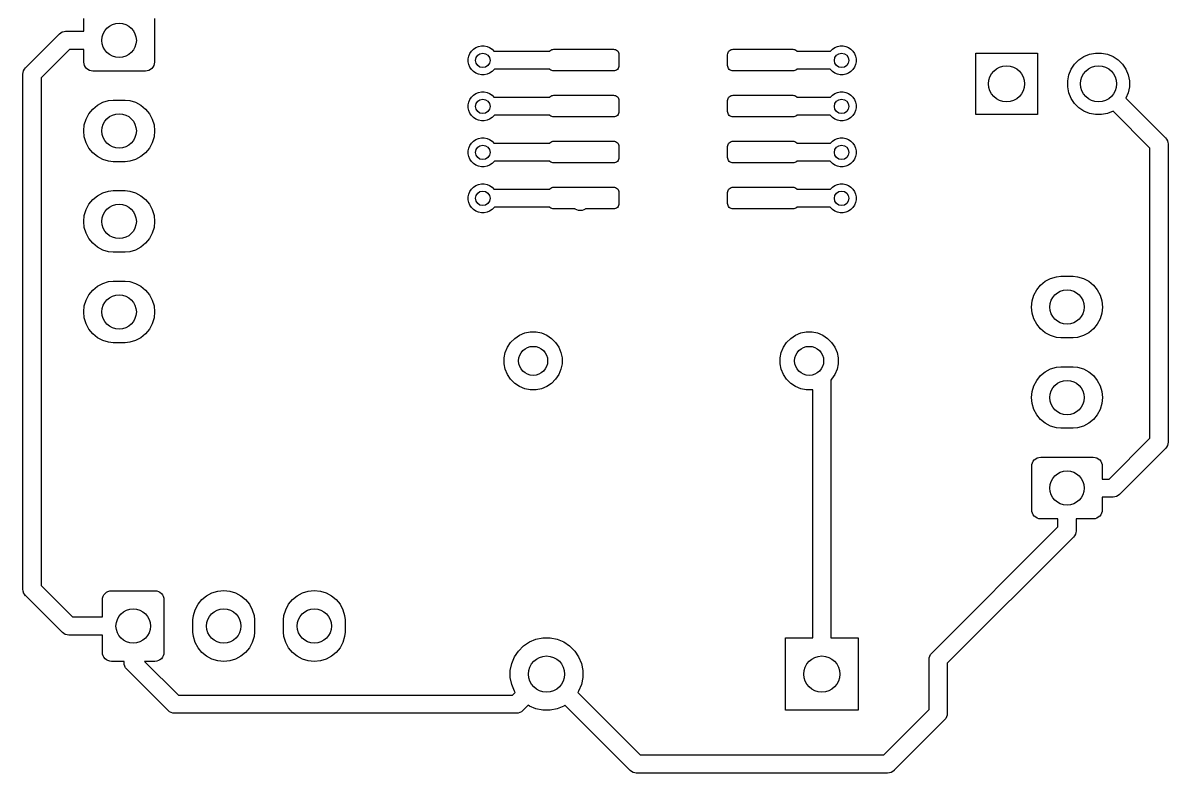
# Model space of a CAD drawing. Extents: x 142.2 to 173.9, y -99.2 to -63.4.
# Drawn here: x 142.24 to 173.86, y -99.18 to -78.47 of the extents above; entities that cross this region are included whole.
import ezdxf

# ---------------------------------------------------------------- set-up
doc = ezdxf.new("R2010")
doc.units = 0
doc.layers.add('BLACK', color=7, linetype='CONTINUOUS')

msp = doc.modelspace()

# ---------------------------------------------------------------- linework, layer by layer
at = {"layer": 'BLACK', "linetype": 'CONTINUOUS'}
for p, q in [((143.925, -78.7), (143.925, -78.35)), ((145.875, -78.35), (145.875, -79.55)), ((143.287, -78.7411), (143.331, -78.7179)), ((143.331, -78.7179), (143.378, -78.7036)), ((143.378, -78.7036), (143.415, -78.7)), ((143.415, -78.7), (143.427, -78.6988)), ((143.415, -78.7), (143.415, -78.7)), ((143.427, -78.6988), (143.439, -78.7)), ((143.439, -78.7), (143.925, -78.7)), ((142.326, -79.6975), (143.242, -78.7819)), ((143.242, -78.7819), (143.249, -78.7724)), ((143.249, -78.7724), (143.287, -78.7411)), ((143.531, -79.2), (142.744, -79.9866)), ((143.925, -79.2), (143.531, -79.2)), ((143.925, -79.55), (143.925, -79.2)), ((154.555, -79.3853), (154.586, -79.3125)), ((154.586, -79.3125), (154.629, -79.247)), ((154.629, -79.247), (154.685, -79.1913)), ((154.685, -79.1913), (154.751, -79.1475)), ((154.751, -79.1475), (154.823, -79.1174)), ((154.823, -79.1174), (154.901, -79.102)), ((154.901, -79.102), (154.979, -79.102)), ((154.979, -79.102), (155.057, -79.1174)), ((155.057, -79.1174), (155.129, -79.1475)), ((155.129, -79.1475), (155.195, -79.1913)), ((155.195, -79.1913), (155.249, -79.245)), ((155.249, -79.245), (156.789, -79.245)), ((156.789, -79.245), (156.794, -79.2389)), ((156.794, -79.2389), (156.817, -79.2203)), ((156.817, -79.2203), (156.843, -79.2064)), ((156.843, -79.2064), (156.871, -79.1979)), ((156.871, -79.1979), (156.9, -79.195)), ((156.9, -79.195), (158.55, -79.195)), ((158.55, -79.195), (158.579, -79.1979)), ((158.579, -79.1979), (158.607, -79.2064)), ((158.607, -79.2064), (158.633, -79.2203)), ((158.633, -79.2203), (158.656, -79.2389)), ((158.656, -79.2389), (158.675, -79.2617)), ((158.675, -79.2617), (158.689, -79.2876)), ((158.689, -79.2876), (158.697, -79.3157)), ((158.697, -79.3157), (158.7, -79.345)), ((158.7, -79.345), (158.7, -79.645)), ((161.7, -79.345), (161.703, -79.3157)), ((161.7, -79.645), (161.7, -79.345)), ((161.703, -79.3157), (161.711, -79.2876)), ((161.711, -79.2876), (161.725, -79.2617)), ((161.725, -79.2617), (161.744, -79.2389)), ((161.744, -79.2389), (161.767, -79.2203)), ((161.767, -79.2203), (161.793, -79.2064)), ((161.793, -79.2064), (161.821, -79.1979)), ((161.821, -79.1979), (161.85, -79.195)), ((161.85, -79.195), (163.5, -79.195)), ((163.5, -79.195), (163.529, -79.1979)), ((163.529, -79.1979), (163.557, -79.2064)), ((163.557, -79.2064), (163.583, -79.2203)), ((163.583, -79.2203), (163.606, -79.2389)), ((163.606, -79.2389), (163.611, -79.245)), ((163.611, -79.245), (164.537, -79.245)), ((164.537, -79.245), (164.591, -79.1913)), ((164.591, -79.1913), (164.657, -79.1475)), ((164.657, -79.1475), (164.729, -79.1174)), ((164.729, -79.1174), (164.807, -79.102)), ((164.807, -79.102), (164.885, -79.102)), ((164.885, -79.102), (164.963, -79.1174)), ((164.963, -79.1174), (165.035, -79.1475)), ((165.035, -79.1475), (165.101, -79.1913)), ((165.101, -79.1913), (165.157, -79.247)), ((165.157, -79.247), (165.2, -79.3125)), ((165.2, -79.3125), (165.231, -79.3853)), ((168.55, -81), (168.55, -79.3)), ((168.55, -79.3), (170.25, -79.3)), ((170.25, -79.3), (170.25, -81)), ((171.537, -79.3967), (171.692, -79.3327)), ((171.692, -79.3327), (171.856, -79.3)), ((171.856, -79.3), (172.024, -79.3)), ((172.024, -79.3), (172.188, -79.3327)), ((172.188, -79.3327), (172.343, -79.3967)), ((143.93, -79.5988), (143.925, -79.55)), ((143.944, -79.6457), (143.93, -79.5988)), ((143.967, -79.6889), (143.944, -79.6457)), ((145.856, -79.6457), (145.833, -79.6889)), ((145.87, -79.5988), (145.856, -79.6457)), ((145.875, -79.55), (145.87, -79.5988)), ((154.54, -79.4626), (154.555, -79.3853)), ((154.54, -79.5414), (154.54, -79.4626)), ((154.555, -79.6187), (154.54, -79.5414)), ((154.586, -79.6915), (154.555, -79.6187)), ((158.697, -79.6743), (158.689, -79.7024)), ((158.7, -79.645), (158.697, -79.6743)), ((161.703, -79.6743), (161.7, -79.645)), ((161.711, -79.7024), (161.703, -79.6743)), ((165.231, -79.6187), (165.2, -79.6915)), ((165.231, -79.3853), (165.246, -79.4626)), ((165.246, -79.5414), (165.231, -79.6187)), ((165.246, -79.4626), (165.246, -79.5414)), ((171.187, -79.7474), (171.28, -79.6082)), ((171.28, -79.6082), (171.398, -79.4898)), ((171.398, -79.4898), (171.537, -79.3967)), ((172.343, -79.3967), (172.482, -79.4898)), ((172.482, -79.4898), (172.6, -79.6082)), ((172.6, -79.6082), (172.693, -79.7474)), ((142.243, -79.883), (142.248, -79.834)), ((142.244, -79.8953), (142.243, -79.883)), ((142.244, -94.0947), (142.244, -79.8953)), ((142.248, -79.834), (142.262, -79.7869)), ((142.262, -79.7869), (142.285, -79.7434)), ((142.285, -79.7434), (142.287, -79.7414)), ((142.287, -79.7414), (142.316, -79.7054)), ((142.316, -79.7054), (142.326, -79.6975)), ((142.744, -79.9866), (142.744, -94.0034)), ((143.998, -79.7268), (143.967, -79.6889)), ((144.036, -79.7579), (143.998, -79.7268)), ((144.079, -79.781), (144.036, -79.7579)), ((144.126, -79.7952), (144.079, -79.781)), ((144.175, -79.8), (144.126, -79.7952)), ((145.625, -79.8), (144.175, -79.8)), ((145.674, -79.7952), (145.625, -79.8)), ((145.721, -79.781), (145.674, -79.7952)), ((145.764, -79.7579), (145.721, -79.781)), ((145.802, -79.7268), (145.764, -79.7579)), ((145.833, -79.6889), (145.802, -79.7268)), ((154.629, -79.757), (154.586, -79.6915)), ((154.685, -79.8127), (154.629, -79.757)), ((154.751, -79.8565), (154.685, -79.8127)), ((154.823, -79.8866), (154.751, -79.8565)), ((154.901, -79.902), (154.823, -79.8866)), ((154.979, -79.902), (154.901, -79.902)), ((155.057, -79.8866), (154.979, -79.902)), ((155.129, -79.8565), (155.057, -79.8866)), ((155.195, -79.8127), (155.129, -79.8565)), ((155.251, -79.757), (155.195, -79.8127)), ((155.259, -79.745), (155.251, -79.757)), ((156.789, -79.745), (155.259, -79.745)), ((156.794, -79.7511), (156.789, -79.745)), ((156.817, -79.7697), (156.794, -79.7511)), ((156.843, -79.7836), (156.817, -79.7697)), ((156.871, -79.7921), (156.843, -79.7836)), ((156.9, -79.795), (156.871, -79.7921)), ((158.55, -79.795), (156.9, -79.795)), ((158.579, -79.7921), (158.55, -79.795)), ((158.607, -79.7836), (158.579, -79.7921)), ((158.633, -79.7697), (158.607, -79.7836)), ((158.656, -79.7511), (158.633, -79.7697)), ((158.675, -79.7283), (158.656, -79.7511)), ((158.689, -79.7024), (158.675, -79.7283)), ((161.725, -79.7283), (161.711, -79.7024)), ((161.744, -79.7511), (161.725, -79.7283)), ((161.767, -79.7697), (161.744, -79.7511)), ((161.793, -79.7836), (161.767, -79.7697)), ((161.821, -79.7921), (161.793, -79.7836)), ((161.85, -79.795), (161.821, -79.7921)), ((163.5, -79.795), (161.85, -79.795)), ((163.529, -79.7921), (163.5, -79.795)), ((163.557, -79.7836), (163.529, -79.7921)), ((163.583, -79.7697), (163.557, -79.7836)), ((163.606, -79.7511), (163.583, -79.7697)), ((163.611, -79.745), (163.606, -79.7511)), ((164.527, -79.745), (163.611, -79.745)), ((164.535, -79.757), (164.527, -79.745)), ((164.591, -79.8127), (164.535, -79.757)), ((164.657, -79.8565), (164.591, -79.8127)), ((164.729, -79.8866), (164.657, -79.8565)), ((164.807, -79.902), (164.729, -79.8866)), ((164.885, -79.902), (164.807, -79.902)), ((164.963, -79.8866), (164.885, -79.902)), ((165.035, -79.8565), (164.963, -79.8866)), ((165.101, -79.8127), (165.035, -79.8565)), ((165.157, -79.757), (165.101, -79.8127)), ((165.2, -79.6915), (165.157, -79.757)), ((171.09, -80.0663), (171.123, -79.9021)), ((171.123, -79.9021), (171.187, -79.7474)), ((172.693, -79.7474), (172.757, -79.9021)), ((172.757, -79.9021), (172.79, -80.0663)), ((171.09, -80.2337), (171.09, -80.0663)), ((171.123, -80.3979), (171.09, -80.2337)), ((172.79, -80.2337), (172.757, -80.3979)), ((172.79, -80.0663), (172.79, -80.2337)), ((144.448, -80.6609), (144.608, -80.6123)), ((144.608, -80.6123), (144.733, -80.6)), ((144.733, -80.6), (145.067, -80.6)), ((145.067, -80.6), (145.192, -80.6123)), ((145.192, -80.6123), (145.352, -80.6609)), ((154.555, -80.6553), (154.586, -80.5825)), ((154.586, -80.5825), (154.629, -80.517)), ((154.629, -80.517), (154.685, -80.4613)), ((154.685, -80.4613), (154.751, -80.4175)), ((154.751, -80.4175), (154.823, -80.3874)), ((154.823, -80.3874), (154.901, -80.372)), ((154.901, -80.372), (154.979, -80.372)), ((154.979, -80.372), (155.057, -80.3874)), ((155.057, -80.3874), (155.129, -80.4175)), ((155.129, -80.4175), (155.195, -80.4613)), ((155.195, -80.4613), (155.249, -80.515)), ((155.249, -80.515), (156.789, -80.515)), ((156.789, -80.515), (156.794, -80.5089)), ((156.794, -80.5089), (156.817, -80.4903)), ((156.817, -80.4903), (156.843, -80.4764)), ((156.843, -80.4764), (156.871, -80.4679)), ((156.871, -80.4679), (156.9, -80.465)), ((156.9, -80.465), (158.55, -80.465)), ((158.55, -80.465), (158.579, -80.4679)), ((158.579, -80.4679), (158.607, -80.4764)), ((158.607, -80.4764), (158.633, -80.4903)), ((158.633, -80.4903), (158.656, -80.5089)), ((158.656, -80.5089), (158.675, -80.5317)), ((158.675, -80.5317), (158.689, -80.5576)), ((158.689, -80.5576), (158.697, -80.5857)), ((158.697, -80.5857), (158.7, -80.615)), ((158.7, -80.615), (158.7, -80.915)), ((161.7, -80.615), (161.703, -80.5857)), ((161.7, -80.915), (161.7, -80.615)), ((161.703, -80.5857), (161.711, -80.5576)), ((161.711, -80.5576), (161.725, -80.5317)), ((161.725, -80.5317), (161.744, -80.5089)), ((161.744, -80.5089), (161.767, -80.4903)), ((161.767, -80.4903), (161.793, -80.4764)), ((161.793, -80.4764), (161.821, -80.4679)), ((161.821, -80.4679), (161.85, -80.465)), ((161.85, -80.465), (163.5, -80.465)), ((163.5, -80.465), (163.529, -80.4679)), ((163.529, -80.4679), (163.557, -80.4764)), ((163.557, -80.4764), (163.583, -80.4903)), ((163.583, -80.4903), (163.606, -80.5089)), ((163.606, -80.5089), (163.611, -80.515)), ((163.611, -80.515), (164.537, -80.515)), ((164.537, -80.515), (164.591, -80.4613)), ((164.591, -80.4613), (164.657, -80.4175)), ((164.657, -80.4175), (164.729, -80.3874)), ((164.729, -80.3874), (164.807, -80.372)), ((164.807, -80.372), (164.885, -80.372)), ((164.885, -80.372), (164.963, -80.3874)), ((164.963, -80.3874), (165.035, -80.4175)), ((165.035, -80.4175), (165.101, -80.4613)), ((165.101, -80.4613), (165.157, -80.517)), ((165.157, -80.517), (165.2, -80.5825)), ((165.2, -80.5825), (165.231, -80.6553)), ((171.187, -80.5526), (171.123, -80.3979)), ((171.28, -80.6918), (171.187, -80.5526)), ((172.757, -80.3979), (172.694, -80.5506)), ((172.694, -80.5506), (173.777, -81.6335)), ((144.065, -80.9755), (144.171, -80.8461)), ((144.171, -80.8461), (144.3, -80.7398)), ((144.3, -80.7398), (144.448, -80.6609)), ((145.352, -80.6609), (145.5, -80.7398)), ((145.5, -80.7398), (145.629, -80.8461)), ((145.629, -80.8461), (145.735, -80.9755)), ((154.54, -80.7326), (154.555, -80.6553)), ((154.54, -80.8114), (154.54, -80.7326)), ((154.555, -80.8887), (154.54, -80.8114)), ((154.586, -80.9615), (154.555, -80.8887)), ((158.7, -80.915), (158.697, -80.9443)), ((161.703, -80.9443), (161.7, -80.915)), ((165.231, -80.8887), (165.2, -80.9615)), ((165.231, -80.6553), (165.246, -80.7326)), ((165.246, -80.8114), (165.231, -80.8887)), ((165.246, -80.7326), (165.246, -80.8114)), ((171.398, -80.8102), (171.28, -80.6918)), ((171.537, -80.9033), (171.398, -80.8102)), ((171.692, -80.9673), (171.537, -80.9033)), ((172.341, -80.9041), (172.188, -80.9673)), ((173.359, -81.9226), (172.341, -80.9041)), ((143.937, -81.2834), (143.986, -81.1231)), ((143.986, -81.1231), (144.065, -80.9755)), ((145.735, -80.9755), (145.814, -81.1231)), ((145.814, -81.1231), (145.863, -81.2834)), ((154.629, -81.027), (154.586, -80.9615)), ((154.685, -81.0827), (154.629, -81.027)), ((154.751, -81.1265), (154.685, -81.0827)), ((154.823, -81.1566), (154.751, -81.1265)), ((154.901, -81.172), (154.823, -81.1566)), ((154.979, -81.172), (154.901, -81.172)), ((155.057, -81.1566), (154.979, -81.172)), ((155.129, -81.1265), (155.057, -81.1566)), ((155.195, -81.0827), (155.129, -81.1265)), ((155.251, -81.027), (155.195, -81.0827)), ((155.259, -81.015), (155.251, -81.027)), ((156.789, -81.015), (155.259, -81.015)), ((156.794, -81.0211), (156.789, -81.015)), ((156.817, -81.0397), (156.794, -81.0211)), ((156.843, -81.0536), (156.817, -81.0397)), ((156.871, -81.0621), (156.843, -81.0536)), ((156.9, -81.065), (156.871, -81.0621)), ((158.55, -81.065), (156.9, -81.065)), ((158.579, -81.0621), (158.55, -81.065)), ((158.607, -81.0536), (158.579, -81.0621)), ((158.633, -81.0397), (158.607, -81.0536)), ((158.656, -81.0211), (158.633, -81.0397)), ((158.675, -80.9983), (158.656, -81.0211)), ((158.689, -80.9724), (158.675, -80.9983)), ((158.697, -80.9443), (158.689, -80.9724)), ((161.711, -80.9724), (161.703, -80.9443)), ((161.725, -80.9983), (161.711, -80.9724)), ((161.744, -81.0211), (161.725, -80.9983)), ((161.767, -81.0397), (161.744, -81.0211)), ((161.793, -81.0536), (161.767, -81.0397)), ((161.821, -81.0621), (161.793, -81.0536)), ((161.85, -81.065), (161.821, -81.0621)), ((163.5, -81.065), (161.85, -81.065)), ((163.529, -81.0621), (163.5, -81.065)), ((163.557, -81.0536), (163.529, -81.0621)), ((163.583, -81.0397), (163.557, -81.0536)), ((163.606, -81.0211), (163.583, -81.0397)), ((163.611, -81.015), (163.606, -81.0211)), ((164.527, -81.015), (163.611, -81.015)), ((164.535, -81.027), (164.527, -81.015)), ((164.591, -81.0827), (164.535, -81.027)), ((164.657, -81.1265), (164.591, -81.0827)), ((164.729, -81.1566), (164.657, -81.1265)), ((164.807, -81.172), (164.729, -81.1566)), ((164.885, -81.172), (164.807, -81.172)), ((164.963, -81.1566), (164.885, -81.172)), ((165.035, -81.1265), (164.963, -81.1566)), ((165.101, -81.0827), (165.035, -81.1265)), ((165.157, -81.027), (165.101, -81.0827)), ((165.2, -80.9615), (165.157, -81.027)), ((170.25, -81), (168.55, -81)), ((171.856, -81), (171.692, -80.9673)), ((172.024, -81), (171.856, -81)), ((172.188, -80.9673), (172.024, -81)), ((143.921, -81.45), (143.937, -81.2834)), ((143.937, -81.6166), (143.921, -81.45)), ((145.863, -81.2834), (145.879, -81.45)), ((145.879, -81.45), (145.863, -81.6166)), ((143.986, -81.7769), (143.937, -81.6166)), ((144.065, -81.9245), (143.986, -81.7769)), ((145.814, -81.7769), (145.735, -81.9245)), ((145.863, -81.6166), (145.814, -81.7769)), ((154.555, -81.9253), (154.586, -81.8525)), ((154.586, -81.8525), (154.629, -81.787)), ((154.629, -81.787), (154.685, -81.7313)), ((154.685, -81.7313), (154.751, -81.6875)), ((154.751, -81.6875), (154.823, -81.6574)), ((154.823, -81.6574), (154.901, -81.642)), ((154.901, -81.642), (154.979, -81.642)), ((154.979, -81.642), (155.057, -81.6574)), ((155.057, -81.6574), (155.129, -81.6875)), ((155.129, -81.6875), (155.195, -81.7313)), ((155.195, -81.7313), (155.249, -81.785)), ((155.249, -81.785), (156.789, -81.785)), ((156.789, -81.785), (156.794, -81.7789)), ((156.794, -81.7789), (156.817, -81.7603)), ((156.817, -81.7603), (156.843, -81.7464)), ((156.843, -81.7464), (156.871, -81.7379)), ((156.871, -81.7379), (156.9, -81.735)), ((156.9, -81.735), (158.55, -81.735)), ((158.55, -81.735), (158.579, -81.7379)), ((158.579, -81.7379), (158.607, -81.7464)), ((158.607, -81.7464), (158.633, -81.7603)), ((158.633, -81.7603), (158.656, -81.7789)), ((158.656, -81.7789), (158.675, -81.8017)), ((158.675, -81.8017), (158.689, -81.8276)), ((158.689, -81.8276), (158.697, -81.8557)), ((158.697, -81.8557), (158.7, -81.885)), ((158.7, -81.885), (158.7, -82.185)), ((161.7, -81.885), (161.703, -81.8557)), ((161.7, -82.185), (161.7, -81.885)), ((161.703, -81.8557), (161.711, -81.8276)), ((161.711, -81.8276), (161.725, -81.8017)), ((161.725, -81.8017), (161.744, -81.7789)), ((161.744, -81.7789), (161.767, -81.7603)), ((161.767, -81.7603), (161.793, -81.7464)), ((161.793, -81.7464), (161.821, -81.7379)), ((161.821, -81.7379), (161.85, -81.735)), ((161.85, -81.735), (163.5, -81.735)), ((163.5, -81.735), (163.529, -81.7379)), ((163.529, -81.7379), (163.557, -81.7464)), ((163.557, -81.7464), (163.583, -81.7603)), ((163.583, -81.7603), (163.606, -81.7789)), ((163.606, -81.7789), (163.611, -81.785)), ((163.611, -81.785), (164.537, -81.785)), ((164.537, -81.785), (164.591, -81.7313)), ((164.591, -81.7313), (164.657, -81.6875)), ((164.657, -81.6875), (164.729, -81.6574)), ((164.729, -81.6574), (164.807, -81.642)), ((164.807, -81.642), (164.885, -81.642)), ((164.885, -81.642), (164.963, -81.6574)), ((164.963, -81.6574), (165.035, -81.6875)), ((165.035, -81.6875), (165.101, -81.7313)), ((165.101, -81.7313), (165.157, -81.787)), ((165.157, -81.787), (165.2, -81.8525)), ((165.2, -81.8525), (165.231, -81.9253)), ((173.777, -81.6335), (173.787, -81.6414)), ((173.787, -81.6414), (173.818, -81.6794)), ((173.818, -81.6794), (173.841, -81.7229)), ((173.841, -81.7229), (173.855, -81.77)), ((173.855, -81.77), (173.859, -81.8067)), ((173.859, -81.8067), (173.86, -81.819)), ((173.86, -81.819), (173.859, -81.8313)), ((173.859, -81.8313), (173.859, -90.0307)), ((144.171, -82.0539), (144.065, -81.9245)), ((144.3, -82.1602), (144.171, -82.0539)), ((144.448, -82.2391), (144.3, -82.1602)), ((145.5, -82.1602), (145.352, -82.2391)), ((145.629, -82.0539), (145.5, -82.1602)), ((145.735, -81.9245), (145.629, -82.0539)), ((154.54, -82.0026), (154.555, -81.9253)), ((154.54, -82.0814), (154.54, -82.0026)), ((154.555, -82.1587), (154.54, -82.0814)), ((154.586, -82.2315), (154.555, -82.1587)), ((158.7, -82.185), (158.697, -82.2143)), ((161.703, -82.2143), (161.7, -82.185)), ((165.231, -82.1587), (165.2, -82.2315)), ((165.231, -81.9253), (165.246, -82.0026)), ((165.246, -82.0814), (165.231, -82.1587)), ((165.246, -82.0026), (165.246, -82.0814)), ((173.359, -89.9394), (173.359, -81.9226)), ((144.608, -82.2877), (144.448, -82.2391)), ((144.733, -82.3), (144.608, -82.2877)), ((145.067, -82.3), (144.733, -82.3)), ((145.192, -82.2877), (145.067, -82.3)), ((145.352, -82.2391), (145.192, -82.2877)), ((154.629, -82.297), (154.586, -82.2315)), ((154.685, -82.3527), (154.629, -82.297)), ((154.751, -82.3965), (154.685, -82.3527)), ((154.823, -82.4266), (154.751, -82.3965)), ((154.901, -82.442), (154.823, -82.4266)), ((154.979, -82.442), (154.901, -82.442)), ((155.057, -82.4266), (154.979, -82.442)), ((155.129, -82.3965), (155.057, -82.4266)), ((155.195, -82.3527), (155.129, -82.3965)), ((155.251, -82.297), (155.195, -82.3527)), ((155.259, -82.285), (155.251, -82.297)), ((156.789, -82.285), (155.259, -82.285)), ((156.794, -82.2911), (156.789, -82.285)), ((156.817, -82.3097), (156.794, -82.2911)), ((156.843, -82.3236), (156.817, -82.3097)), ((156.871, -82.3321), (156.843, -82.3236)), ((156.9, -82.335), (156.871, -82.3321)), ((158.55, -82.335), (156.9, -82.335)), ((158.579, -82.3321), (158.55, -82.335)), ((158.607, -82.3236), (158.579, -82.3321)), ((158.633, -82.3097), (158.607, -82.3236)), ((158.656, -82.2911), (158.633, -82.3097)), ((158.675, -82.2683), (158.656, -82.2911)), ((158.689, -82.2424), (158.675, -82.2683)), ((158.697, -82.2143), (158.689, -82.2424)), ((161.711, -82.2424), (161.703, -82.2143)), ((161.725, -82.2683), (161.711, -82.2424)), ((161.744, -82.2911), (161.725, -82.2683)), ((161.767, -82.3097), (161.744, -82.2911)), ((161.793, -82.3236), (161.767, -82.3097)), ((161.821, -82.3321), (161.793, -82.3236)), ((161.85, -82.335), (161.821, -82.3321)), ((163.5, -82.335), (161.85, -82.335)), ((163.529, -82.3321), (163.5, -82.335)), ((163.557, -82.3236), (163.529, -82.3321)), ((163.583, -82.3097), (163.557, -82.3236)), ((163.606, -82.2911), (163.583, -82.3097)), ((163.611, -82.285), (163.606, -82.2911)), ((164.527, -82.285), (163.611, -82.285)), ((164.535, -82.297), (164.527, -82.285)), ((164.591, -82.3527), (164.535, -82.297)), ((164.657, -82.3965), (164.591, -82.3527)), ((164.729, -82.4266), (164.657, -82.3965)), ((164.807, -82.442), (164.729, -82.4266)), ((164.885, -82.442), (164.807, -82.442)), ((164.963, -82.4266), (164.885, -82.442)), ((165.035, -82.3965), (164.963, -82.4266)), ((165.101, -82.3527), (165.035, -82.3965)), ((165.157, -82.297), (165.101, -82.3527)), ((165.2, -82.2315), (165.157, -82.297)), ((144.448, -83.1609), (144.608, -83.1123)), ((144.608, -83.1123), (144.733, -83.1)), ((144.733, -83.1), (145.067, -83.1)), ((145.067, -83.1), (145.192, -83.1123)), ((145.192, -83.1123), (145.352, -83.1609)), ((154.555, -83.1953), (154.586, -83.1225)), ((154.586, -83.1225), (154.629, -83.057)), ((154.629, -83.057), (154.685, -83.0013)), ((154.685, -83.0013), (154.751, -82.9575)), ((154.751, -82.9575), (154.823, -82.9274)), ((154.823, -82.9274), (154.901, -82.912)), ((154.901, -82.912), (154.979, -82.912)), ((154.979, -82.912), (155.057, -82.9274)), ((155.057, -82.9274), (155.129, -82.9575)), ((155.129, -82.9575), (155.195, -83.0013)), ((155.195, -83.0013), (155.249, -83.055)), ((155.249, -83.055), (156.789, -83.055)), ((156.789, -83.055), (156.794, -83.0489)), ((156.794, -83.0489), (156.817, -83.0303)), ((156.817, -83.0303), (156.843, -83.0164)), ((156.843, -83.0164), (156.871, -83.0079)), ((156.871, -83.0079), (156.9, -83.005)), ((156.9, -83.005), (158.55, -83.005)), ((158.55, -83.005), (158.579, -83.0079)), ((158.579, -83.0079), (158.607, -83.0164)), ((158.607, -83.0164), (158.633, -83.0303)), ((158.633, -83.0303), (158.656, -83.0489)), ((158.656, -83.0489), (158.675, -83.0717)), ((158.675, -83.0717), (158.689, -83.0976)), ((158.689, -83.0976), (158.697, -83.1257)), ((158.697, -83.1257), (158.7, -83.155)), ((161.7, -83.155), (161.703, -83.1257)), ((161.703, -83.1257), (161.711, -83.0976)), ((161.711, -83.0976), (161.725, -83.0717)), ((161.725, -83.0717), (161.744, -83.0489)), ((161.744, -83.0489), (161.767, -83.0303)), ((161.767, -83.0303), (161.793, -83.0164)), ((161.793, -83.0164), (161.821, -83.0079)), ((161.821, -83.0079), (161.85, -83.005)), ((161.85, -83.005), (163.5, -83.005)), ((163.5, -83.005), (163.529, -83.0079)), ((163.529, -83.0079), (163.557, -83.0164)), ((163.557, -83.0164), (163.583, -83.0303)), ((163.583, -83.0303), (163.606, -83.0489)), ((163.606, -83.0489), (163.611, -83.055)), ((163.611, -83.055), (164.537, -83.055)), ((164.537, -83.055), (164.591, -83.0013)), ((164.591, -83.0013), (164.657, -82.9575)), ((164.657, -82.9575), (164.729, -82.9274)), ((164.729, -82.9274), (164.807, -82.912)), ((164.807, -82.912), (164.885, -82.912)), ((164.885, -82.912), (164.963, -82.9274)), ((164.963, -82.9274), (165.035, -82.9575)), ((165.035, -82.9575), (165.101, -83.0013)), ((165.101, -83.0013), (165.157, -83.057)), ((165.157, -83.057), (165.2, -83.1225)), ((165.2, -83.1225), (165.231, -83.1953)), ((144.065, -83.4755), (144.171, -83.3461)), ((144.171, -83.3461), (144.3, -83.2398)), ((144.3, -83.2398), (144.448, -83.1609)), ((145.352, -83.1609), (145.5, -83.2398)), ((145.5, -83.2398), (145.629, -83.3461)), ((145.629, -83.3461), (145.735, -83.4755)), ((154.54, -83.2726), (154.555, -83.1953)), ((154.54, -83.3514), (154.54, -83.2726)), ((154.555, -83.4287), (154.54, -83.3514)), ((154.586, -83.5015), (154.555, -83.4287)), ((158.7, -83.455), (158.697, -83.4843)), ((158.7, -83.155), (158.7, -83.455)), ((161.7, -83.455), (161.7, -83.155)), ((161.703, -83.4843), (161.7, -83.455)), ((165.231, -83.4287), (165.2, -83.5015)), ((165.231, -83.1953), (165.246, -83.2726)), ((165.246, -83.3514), (165.231, -83.4287)), ((165.246, -83.2726), (165.246, -83.3514)), ((143.921, -83.95), (143.937, -83.7834)), ((143.937, -83.7834), (143.986, -83.6231)), ((143.986, -83.6231), (144.065, -83.4755)), ((145.735, -83.4755), (145.814, -83.6231)), ((145.814, -83.6231), (145.863, -83.7834)), ((145.863, -83.7834), (145.879, -83.95)), ((154.629, -83.567), (154.586, -83.5015)), ((154.685, -83.6227), (154.629, -83.567)), ((154.751, -83.6665), (154.685, -83.6227)), ((154.823, -83.6966), (154.751, -83.6665)), ((154.901, -83.712), (154.823, -83.6966)), ((154.979, -83.712), (154.901, -83.712)), ((155.057, -83.6966), (154.979, -83.712)), ((155.129, -83.6665), (155.057, -83.6966)), ((155.195, -83.6227), (155.129, -83.6665)), ((155.251, -83.567), (155.195, -83.6227)), ((155.259, -83.555), (155.251, -83.567)), ((156.789, -83.555), (155.259, -83.555)), ((156.794, -83.5611), (156.789, -83.555)), ((156.817, -83.5797), (156.794, -83.5611)), ((156.843, -83.5936), (156.817, -83.5797)), ((156.871, -83.6021), (156.843, -83.5936)), ((156.9, -83.605), (156.871, -83.6021)), ((157.486, -83.605), (156.9, -83.605)), ((157.49, -83.6089), (157.486, -83.605)), ((157.534, -83.6321), (157.49, -83.6089)), ((157.581, -83.6464), (157.534, -83.6321)), ((157.63, -83.6512), (157.581, -83.6464)), ((157.679, -83.6464), (157.63, -83.6512)), ((157.726, -83.6321), (157.679, -83.6464)), ((157.77, -83.6089), (157.726, -83.6321)), ((157.774, -83.605), (157.77, -83.6089)), ((158.55, -83.605), (157.774, -83.605)), ((158.579, -83.6021), (158.55, -83.605)), ((158.607, -83.5936), (158.579, -83.6021)), ((158.633, -83.5797), (158.607, -83.5936)), ((158.656, -83.5611), (158.633, -83.5797)), ((158.675, -83.5383), (158.656, -83.5611)), ((158.689, -83.5124), (158.675, -83.5383)), ((158.697, -83.4843), (158.689, -83.5124)), ((161.711, -83.5124), (161.703, -83.4843)), ((161.725, -83.5383), (161.711, -83.5124)), ((161.744, -83.5611), (161.725, -83.5383)), ((161.767, -83.5797), (161.744, -83.5611)), ((161.793, -83.5936), (161.767, -83.5797)), ((161.821, -83.6021), (161.793, -83.5936)), ((161.85, -83.605), (161.821, -83.6021)), ((163.5, -83.605), (161.85, -83.605)), ((163.529, -83.6021), (163.5, -83.605)), ((163.557, -83.5936), (163.529, -83.6021)), ((163.583, -83.5797), (163.557, -83.5936)), ((163.606, -83.5611), (163.583, -83.5797)), ((163.611, -83.555), (163.606, -83.5611)), ((164.527, -83.555), (163.611, -83.555)), ((164.535, -83.567), (164.527, -83.555)), ((164.591, -83.6227), (164.535, -83.567)), ((164.657, -83.6665), (164.591, -83.6227)), ((164.729, -83.6966), (164.657, -83.6665)), ((164.807, -83.712), (164.729, -83.6966)), ((164.885, -83.712), (164.807, -83.712)), ((164.963, -83.6966), (164.885, -83.712)), ((165.035, -83.6665), (164.963, -83.6966)), ((165.101, -83.6227), (165.035, -83.6665)), ((165.157, -83.567), (165.101, -83.6227)), ((165.2, -83.5015), (165.157, -83.567)), ((143.937, -84.1166), (143.921, -83.95)), ((145.879, -83.95), (145.863, -84.1166)), ((143.986, -84.2769), (143.937, -84.1166)), ((144.065, -84.4245), (143.986, -84.2769)), ((145.814, -84.2769), (145.735, -84.4245)), ((145.863, -84.1166), (145.814, -84.2769)), ((144.171, -84.5539), (144.065, -84.4245)), ((144.3, -84.6602), (144.171, -84.5539)), ((144.448, -84.7391), (144.3, -84.6602)), ((145.5, -84.6602), (145.352, -84.7391)), ((145.629, -84.5539), (145.5, -84.6602)), ((145.735, -84.4245), (145.629, -84.5539)), ((144.608, -84.7877), (144.448, -84.7391)), ((144.733, -84.8), (144.608, -84.7877)), ((145.067, -84.8), (144.733, -84.8)), ((145.192, -84.7877), (145.067, -84.8)), ((145.352, -84.7391), (145.192, -84.7877)), ((144.3, -85.7398), (144.448, -85.6609)), ((144.448, -85.6609), (144.608, -85.6123)), ((144.608, -85.6123), (144.733, -85.6)), ((144.733, -85.6), (145.067, -85.6)), ((145.067, -85.6), (145.192, -85.6123)), ((145.192, -85.6123), (145.352, -85.6609)), ((145.352, -85.6609), (145.5, -85.7398)), ((170.34, -85.7091), (170.469, -85.6028)), ((170.469, -85.6028), (170.617, -85.5239)), ((170.617, -85.5239), (170.777, -85.4753)), ((170.777, -85.4753), (170.902, -85.463)), ((170.902, -85.463), (171.236, -85.463)), ((171.236, -85.463), (171.361, -85.4753)), ((171.361, -85.4753), (171.521, -85.5239)), ((171.521, -85.5239), (171.669, -85.6028)), ((171.669, -85.6028), (171.798, -85.7091)), ((143.986, -86.1231), (144.065, -85.9755)), ((144.065, -85.9755), (144.171, -85.8461)), ((144.171, -85.8461), (144.3, -85.7398)), ((145.5, -85.7398), (145.629, -85.8461)), ((145.629, -85.8461), (145.735, -85.9755)), ((145.735, -85.9755), (145.814, -86.1231)), ((170.106, -86.1464), (170.155, -85.9861)), ((170.155, -85.9861), (170.234, -85.8385)), ((170.234, -85.8385), (170.34, -85.7091)), ((171.798, -85.7091), (171.904, -85.8385)), ((171.904, -85.8385), (171.983, -85.9861)), ((171.983, -85.9861), (172.032, -86.1464)), ((143.921, -86.45), (143.937, -86.2834)), ((143.937, -86.2834), (143.986, -86.1231)), ((145.814, -86.1231), (145.863, -86.2834)), ((145.863, -86.2834), (145.879, -86.45)), ((170.09, -86.313), (170.106, -86.1464)), ((170.106, -86.4796), (170.09, -86.313)), ((172.032, -86.1464), (172.048, -86.313)), ((172.048, -86.313), (172.032, -86.4796)), ((143.937, -86.6166), (143.921, -86.45)), ((143.986, -86.7769), (143.937, -86.6166)), ((145.863, -86.6166), (145.814, -86.7769)), ((145.879, -86.45), (145.863, -86.6166)), ((170.155, -86.6399), (170.106, -86.4796)), ((172.032, -86.4796), (171.983, -86.6399)), ((144.065, -86.9245), (143.986, -86.7769)), ((144.171, -87.0539), (144.065, -86.9245)), ((145.735, -86.9245), (145.629, -87.0539)), ((145.814, -86.7769), (145.735, -86.9245)), ((170.234, -86.7875), (170.155, -86.6399)), ((170.34, -86.9169), (170.234, -86.7875)), ((170.469, -87.0232), (170.34, -86.9169)), ((171.798, -86.9169), (171.669, -87.0232)), ((171.904, -86.7875), (171.798, -86.9169)), ((171.983, -86.6399), (171.904, -86.7875)), ((144.3, -87.1602), (144.171, -87.0539)), ((144.448, -87.2391), (144.3, -87.1602)), ((144.608, -87.2877), (144.448, -87.2391)), ((145.352, -87.2391), (145.192, -87.2877)), ((145.5, -87.1602), (145.352, -87.2391)), ((145.629, -87.0539), (145.5, -87.1602)), ((155.709, -87.29), (155.82, -87.1786)), ((155.82, -87.1786), (155.951, -87.091)), ((155.951, -87.091), (156.097, -87.0307)), ((156.097, -87.0307), (156.251, -87)), ((156.251, -87), (156.409, -87)), ((156.409, -87), (156.563, -87.0307)), ((156.563, -87.0307), (156.709, -87.091)), ((156.709, -87.091), (156.84, -87.1786)), ((156.84, -87.1786), (156.951, -87.29)), ((163.329, -87.29), (163.44, -87.1786)), ((163.44, -87.1786), (163.571, -87.091)), ((163.571, -87.091), (163.717, -87.0307)), ((163.717, -87.0307), (163.871, -87)), ((163.871, -87), (164.029, -87)), ((164.029, -87), (164.183, -87.0307)), ((164.183, -87.0307), (164.329, -87.091)), ((164.329, -87.091), (164.46, -87.1786)), ((164.46, -87.1786), (164.571, -87.29)), ((170.617, -87.1021), (170.469, -87.0232)), ((170.777, -87.1507), (170.617, -87.1021)), ((170.902, -87.163), (170.777, -87.1507)), ((171.236, -87.163), (170.902, -87.163)), ((171.361, -87.1507), (171.236, -87.163)), ((171.521, -87.1021), (171.361, -87.1507)), ((171.669, -87.0232), (171.521, -87.1021)), ((144.733, -87.3), (144.608, -87.2877)), ((145.067, -87.3), (144.733, -87.3)), ((145.192, -87.2877), (145.067, -87.3)), ((155.53, -87.7212), (155.561, -87.5666)), ((155.561, -87.5666), (155.621, -87.4211)), ((155.621, -87.4211), (155.709, -87.29)), ((156.951, -87.29), (157.039, -87.4211)), ((157.039, -87.4211), (157.099, -87.5666)), ((157.099, -87.5666), (157.13, -87.7212)), ((163.15, -87.7212), (163.181, -87.5666)), ((163.181, -87.5666), (163.241, -87.4211)), ((163.241, -87.4211), (163.329, -87.29)), ((164.571, -87.29), (164.659, -87.4211)), ((164.659, -87.4211), (164.719, -87.5666)), ((164.719, -87.5666), (164.75, -87.7212)), ((155.53, -87.8788), (155.53, -87.7212)), ((155.561, -88.0334), (155.53, -87.8788)), ((157.13, -87.8788), (157.099, -88.0334)), ((157.13, -87.7212), (157.13, -87.8788)), ((163.15, -87.8788), (163.15, -87.7212)), ((163.181, -88.0334), (163.15, -87.8788)), ((164.75, -87.8788), (164.719, -88.0334)), ((164.75, -87.7212), (164.75, -87.8788)), ((155.621, -88.1789), (155.561, -88.0334)), ((155.709, -88.31), (155.621, -88.1789)), ((157.039, -88.1789), (156.951, -88.31)), ((157.099, -88.0334), (157.039, -88.1789)), ((163.241, -88.1789), (163.181, -88.0334)), ((163.329, -88.31), (163.241, -88.1789)), ((164.659, -88.1789), (164.571, -88.31)), ((164.719, -88.0334), (164.659, -88.1789)), ((170.234, -88.3385), (170.34, -88.2091)), ((170.34, -88.2091), (170.469, -88.1028)), ((170.469, -88.1028), (170.617, -88.0239)), ((170.617, -88.0239), (170.777, -87.9753)), ((170.777, -87.9753), (170.902, -87.963)), ((170.902, -87.963), (171.236, -87.963)), ((171.236, -87.963), (171.361, -87.9753)), ((171.361, -87.9753), (171.521, -88.0239)), ((171.521, -88.0239), (171.669, -88.1028)), ((171.669, -88.1028), (171.798, -88.2091)), ((171.798, -88.2091), (171.904, -88.3385)), ((155.82, -88.4214), (155.709, -88.31)), ((155.951, -88.509), (155.82, -88.4214)), ((156.097, -88.5693), (155.951, -88.509)), ((156.709, -88.509), (156.563, -88.5693)), ((156.84, -88.4214), (156.709, -88.509)), ((156.951, -88.31), (156.84, -88.4214)), ((163.44, -88.4214), (163.329, -88.31)), ((163.571, -88.509), (163.44, -88.4214)), ((163.717, -88.5693), (163.571, -88.509)), ((164.571, -88.31), (164.55, -88.3314)), ((164.55, -88.3314), (164.55, -95.45)), ((170.106, -88.6464), (170.155, -88.4861)), ((170.155, -88.4861), (170.234, -88.3385)), ((171.904, -88.3385), (171.983, -88.4861)), ((171.983, -88.4861), (172.032, -88.6464)), ((156.251, -88.6), (156.097, -88.5693)), ((156.409, -88.6), (156.251, -88.6)), ((156.563, -88.5693), (156.409, -88.6)), ((163.871, -88.6), (163.717, -88.5693)), ((164.029, -88.6), (163.871, -88.6)), ((164.05, -88.5958), (164.029, -88.6)), ((164.05, -95.45), (164.05, -88.5958)), ((170.09, -88.813), (170.106, -88.6464)), ((170.106, -88.9796), (170.09, -88.813)), ((172.032, -88.6464), (172.048, -88.813)), ((172.048, -88.813), (172.032, -88.9796)), ((170.155, -89.1399), (170.106, -88.9796)), ((170.234, -89.2875), (170.155, -89.1399)), ((171.983, -89.1399), (171.904, -89.2875)), ((172.032, -88.9796), (171.983, -89.1399)), ((170.34, -89.4169), (170.234, -89.2875)), ((170.469, -89.5232), (170.34, -89.4169)), ((171.798, -89.4169), (171.669, -89.5232)), ((171.904, -89.2875), (171.798, -89.4169)), ((170.617, -89.6021), (170.469, -89.5232)), ((170.777, -89.6507), (170.617, -89.6021)), ((170.902, -89.663), (170.777, -89.6507)), ((171.236, -89.663), (170.902, -89.663)), ((171.361, -89.6507), (171.236, -89.663)), ((171.521, -89.6021), (171.361, -89.6507)), ((171.669, -89.5232), (171.521, -89.6021)), ((172.235, -91.063), (173.359, -89.9394)), ((173.855, -90.092), (173.841, -90.1391)), ((173.86, -90.043), (173.855, -90.092)), ((173.859, -90.0307), (173.86, -90.043)), ((173.777, -90.2285), (172.524, -91.4811)), ((173.787, -90.2206), (173.777, -90.2285)), ((173.818, -90.1826), (173.787, -90.2206)), ((173.841, -90.1391), (173.818, -90.1826)), ((173.841, -90.1391), (173.841, -90.1391)), ((170.094, -90.713), (170.099, -90.6642)), ((170.094, -91.913), (170.094, -90.713)), ((170.099, -90.6642), (170.113, -90.6173)), ((170.113, -90.6173), (170.136, -90.5741)), ((170.136, -90.5741), (170.167, -90.5362)), ((170.167, -90.5362), (170.205, -90.5051)), ((170.205, -90.5051), (170.248, -90.482)), ((170.248, -90.482), (170.295, -90.4678)), ((170.295, -90.4678), (170.344, -90.463)), ((170.344, -90.463), (171.794, -90.463)), ((171.794, -90.463), (171.843, -90.4678)), ((171.843, -90.4678), (171.89, -90.482)), ((171.89, -90.482), (171.933, -90.5051)), ((171.933, -90.5051), (171.971, -90.5362)), ((171.971, -90.5362), (172.002, -90.5741)), ((172.002, -90.5741), (172.025, -90.6173)), ((172.025, -90.6173), (172.039, -90.6642)), ((172.039, -90.6642), (172.044, -90.713)), ((172.044, -90.713), (172.044, -91.063)), ((172.044, -91.063), (172.235, -91.063)), ((172.327, -91.563), (172.044, -91.563)), ((172.044, -91.563), (172.044, -91.913)), ((172.339, -91.5642), (172.327, -91.563)), ((172.388, -91.5594), (172.339, -91.5642)), ((172.435, -91.5451), (172.388, -91.5594)), ((172.479, -91.5219), (172.435, -91.5451)), ((172.517, -91.4906), (172.479, -91.5219)), ((172.524, -91.4811), (172.517, -91.4906)), ((170.099, -91.9618), (170.094, -91.913)), ((170.113, -92.0087), (170.099, -91.9618)), ((172.039, -91.9618), (172.025, -92.0087)), ((172.044, -91.913), (172.039, -91.9618)), ((170.136, -92.0519), (170.113, -92.0087)), ((170.167, -92.0898), (170.136, -92.0519)), ((170.205, -92.1209), (170.167, -92.0898)), ((170.248, -92.144), (170.205, -92.1209)), ((170.295, -92.1582), (170.248, -92.144)), ((170.344, -92.163), (170.295, -92.1582)), ((170.819, -92.163), (170.344, -92.163)), ((170.819, -92.3874), (170.819, -92.163)), ((171.794, -92.163), (171.319, -92.163)), ((171.319, -92.163), (171.319, -92.4787)), ((171.843, -92.1582), (171.794, -92.163)), ((171.89, -92.144), (171.843, -92.1582)), ((171.933, -92.1209), (171.89, -92.144)), ((171.971, -92.0898), (171.933, -92.1209)), ((172.002, -92.0519), (171.971, -92.0898)), ((172.025, -92.0087), (172.002, -92.0519)), ((167.345, -95.8615), (170.819, -92.3874)), ((171.278, -92.6306), (171.247, -92.6686)), ((171.301, -92.5871), (171.278, -92.6306)), ((171.315, -92.54), (171.301, -92.5871)), ((171.319, -92.5033), (171.315, -92.54)), ((171.319, -92.4787), (171.32, -92.491)), ((171.32, -92.491), (171.319, -92.5033)), ((171.319, -92.5033), (171.319, -92.5033)), ((171.237, -92.6765), (167.763, -96.1506)), ((171.247, -92.6686), (171.237, -92.6765)), ((142.243, -94.107), (142.244, -94.0947)), ((142.248, -94.156), (142.243, -94.107)), ((142.258, -94.1901), (142.248, -94.156)), ((142.262, -94.2031), (142.258, -94.1901)), ((142.285, -94.2466), (142.262, -94.2031)), ((142.744, -94.0034), (143.614, -94.873)), ((144.511, -94.2212), (144.549, -94.1901)), ((144.549, -94.1901), (144.592, -94.167)), ((144.592, -94.167), (144.639, -94.1528)), ((144.639, -94.1528), (144.688, -94.148)), ((144.688, -94.148), (145.888, -94.148)), ((145.888, -94.148), (145.937, -94.1528)), ((145.937, -94.1528), (145.984, -94.167)), ((145.984, -94.167), (146.027, -94.1901)), ((146.027, -94.1901), (146.065, -94.2212)), ((147.313, -94.2878), (147.461, -94.2089)), ((147.461, -94.2089), (147.621, -94.1603)), ((147.621, -94.1603), (147.788, -94.1439)), ((147.788, -94.1439), (147.955, -94.1603)), ((147.955, -94.1603), (148.115, -94.2089)), ((148.115, -94.2089), (148.263, -94.2878)), ((149.813, -94.2878), (149.961, -94.2089)), ((149.961, -94.2089), (150.121, -94.1603)), ((150.121, -94.1603), (150.288, -94.1439)), ((150.288, -94.1439), (150.455, -94.1603)), ((150.455, -94.1603), (150.615, -94.2089)), ((150.615, -94.2089), (150.763, -94.2878)), ((142.316, -94.2846), (142.285, -94.2466)), ((142.326, -94.2925), (142.316, -94.2846)), ((143.325, -95.2911), (142.326, -94.2925)), ((144.438, -94.398), (144.443, -94.3492)), ((144.438, -94.873), (144.438, -94.398)), ((144.443, -94.3492), (144.457, -94.3023)), ((144.457, -94.3023), (144.48, -94.2591)), ((144.48, -94.2591), (144.511, -94.2212)), ((146.065, -94.2212), (146.096, -94.2591)), ((146.096, -94.2591), (146.119, -94.3023)), ((146.119, -94.3023), (146.133, -94.3492)), ((146.133, -94.3492), (146.138, -94.398)), ((146.138, -94.398), (146.138, -95.848)), ((146.999, -94.6711), (147.078, -94.5235)), ((147.078, -94.5235), (147.184, -94.3941)), ((147.184, -94.3941), (147.313, -94.2878)), ((148.263, -94.2878), (148.392, -94.3941)), ((148.392, -94.3941), (148.498, -94.5235)), ((148.498, -94.5235), (148.577, -94.6711)), ((149.499, -94.6711), (149.578, -94.5235)), ((149.578, -94.5235), (149.684, -94.3941)), ((149.684, -94.3941), (149.813, -94.2878)), ((150.763, -94.2878), (150.892, -94.3941)), ((150.892, -94.3941), (150.998, -94.5235)), ((150.998, -94.5235), (151.077, -94.6711)), ((146.938, -94.9563), (146.95, -94.8314)), ((146.95, -94.8314), (146.999, -94.6711)), ((148.577, -94.6711), (148.626, -94.8314)), ((148.626, -94.8314), (148.638, -94.9563)), ((149.438, -94.9563), (149.45, -94.8314)), ((149.45, -94.8314), (149.499, -94.6711)), ((151.077, -94.6711), (151.126, -94.8314)), ((151.126, -94.8314), (151.138, -94.9563)), ((143.614, -94.873), (144.438, -94.873)), ((146.938, -95.2897), (146.938, -94.9563)), ((148.638, -94.9563), (148.638, -95.2897)), ((149.438, -95.2897), (149.438, -94.9563)), ((151.138, -94.9563), (151.138, -95.2897)), ((143.332, -95.3006), (143.325, -95.2911)), ((143.37, -95.3319), (143.332, -95.3006)), ((143.414, -95.3551), (143.37, -95.3319)), ((143.461, -95.3694), (143.414, -95.3551)), ((143.51, -95.3742), (143.461, -95.3694)), ((143.522, -95.373), (143.51, -95.3742)), ((144.438, -95.373), (143.522, -95.373)), ((144.438, -95.848), (144.438, -95.373)), ((146.95, -95.4146), (146.938, -95.2897)), ((146.999, -95.5749), (146.95, -95.4146)), ((148.626, -95.4146), (148.577, -95.5749)), ((148.638, -95.2897), (148.626, -95.4146)), ((149.45, -95.4146), (149.438, -95.2897)), ((149.499, -95.5749), (149.45, -95.4146)), ((151.126, -95.4146), (151.077, -95.5749)), ((151.138, -95.2897), (151.126, -95.4146)), ((156.408, -95.4884), (156.602, -95.45)), ((156.602, -95.45), (156.798, -95.45)), ((156.798, -95.45), (156.992, -95.4884)), ((163.3, -97.45), (163.3, -95.45)), ((163.3, -95.45), (164.05, -95.45)), ((164.55, -95.45), (165.3, -95.45)), ((165.3, -95.45), (165.3, -97.45)), ((147.078, -95.7225), (146.999, -95.5749)), ((147.184, -95.8519), (147.078, -95.7225)), ((148.498, -95.7225), (148.392, -95.8519)), ((148.577, -95.5749), (148.498, -95.7225)), ((149.578, -95.7225), (149.499, -95.5749)), ((149.684, -95.8519), (149.578, -95.7225)), ((150.998, -95.7225), (150.892, -95.8519)), ((151.077, -95.5749), (150.998, -95.7225)), ((155.923, -95.8125), (156.063, -95.6732)), ((156.063, -95.6732), (156.226, -95.5638)), ((156.226, -95.5638), (156.408, -95.4884)), ((156.992, -95.4884), (157.174, -95.5638)), ((157.174, -95.5638), (157.337, -95.6732)), ((157.337, -95.6732), (157.477, -95.8125)), ((144.443, -95.8968), (144.438, -95.848)), ((144.457, -95.9437), (144.443, -95.8968)), ((144.48, -95.9869), (144.457, -95.9437)), ((144.511, -96.0248), (144.48, -95.9869)), ((144.549, -96.0559), (144.511, -96.0248)), ((144.592, -96.079), (144.549, -96.0559)), ((144.639, -96.0932), (144.592, -96.079)), ((144.688, -96.098), (144.639, -96.0932)), ((145.038, -96.098), (144.688, -96.098)), ((145.038, -96.1267), (145.038, -96.098)), ((145.888, -96.098), (145.601, -96.098)), ((145.601, -96.098), (146.535, -97.032)), ((145.937, -96.0932), (145.888, -96.098)), ((145.984, -96.079), (145.937, -96.0932)), ((146.027, -96.0559), (145.984, -96.079)), ((146.065, -96.0248), (146.027, -96.0559)), ((146.096, -95.9869), (146.065, -96.0248)), ((146.119, -95.9437), (146.096, -95.9869)), ((146.133, -95.8968), (146.119, -95.9437)), ((146.138, -95.848), (146.133, -95.8968)), ((147.313, -95.9582), (147.184, -95.8519)), ((147.461, -96.0371), (147.313, -95.9582)), ((147.621, -96.0857), (147.461, -96.0371)), ((147.788, -96.1021), (147.621, -96.0857)), ((147.955, -96.0857), (147.788, -96.1021)), ((148.115, -96.0371), (147.955, -96.0857)), ((148.263, -95.9582), (148.115, -96.0371)), ((148.392, -95.8519), (148.263, -95.9582)), ((149.813, -95.9582), (149.684, -95.8519)), ((149.961, -96.0371), (149.813, -95.9582)), ((150.121, -96.0857), (149.961, -96.0371)), ((150.288, -96.1021), (150.121, -96.0857)), ((150.455, -96.0857), (150.288, -96.1021)), ((150.615, -96.0371), (150.455, -96.0857)), ((150.763, -95.9582), (150.615, -96.0371)), ((150.892, -95.8519), (150.763, -95.9582)), ((155.738, -96.1583), (155.814, -95.9763)), ((155.814, -95.9763), (155.923, -95.8125)), ((157.477, -95.8125), (157.586, -95.9763)), ((157.586, -95.9763), (157.662, -96.1583)), ((167.262, -96.047), (167.267, -95.998)), ((167.263, -96.0593), (167.262, -96.047)), ((167.263, -97.4324), (167.263, -96.0593)), ((167.267, -95.998), (167.281, -95.9509)), ((167.281, -95.9509), (167.304, -95.9074)), ((167.281, -95.9509), (167.281, -95.9509)), ((167.304, -95.9074), (167.335, -95.8694)), ((167.335, -95.8694), (167.345, -95.8615)), ((145.037, -96.139), (145.038, -96.1267)), ((145.042, -96.188), (145.037, -96.139)), ((145.056, -96.2351), (145.042, -96.188)), ((145.067, -96.2559), (145.056, -96.2351)), ((145.079, -96.2786), (145.067, -96.2559)), ((145.11, -96.3166), (145.079, -96.2786)), ((145.12, -96.3245), (145.11, -96.3166)), ((146.246, -97.4501), (145.12, -96.3245)), ((155.7, -96.3515), (155.738, -96.1583)), ((155.7, -96.5485), (155.7, -96.3515)), ((157.662, -96.1583), (157.7, -96.3515)), ((157.7, -96.3515), (157.7, -96.5485)), ((167.763, -96.1506), (167.763, -97.5237)), ((155.738, -96.7417), (155.7, -96.5485)), ((155.814, -96.9237), (155.738, -96.7417)), ((157.662, -96.7417), (157.586, -96.9237)), ((157.7, -96.5485), (157.662, -96.7417)), ((146.535, -97.032), (155.764, -97.032)), ((155.764, -97.032), (155.837, -96.959)), ((155.837, -96.959), (155.814, -96.9237)), ((157.586, -96.9237), (157.563, -96.959)), ((157.563, -96.959), (159.287, -98.683)), ((156.191, -97.3126), (156.053, -97.4501)), ((156.226, -97.3362), (156.191, -97.3126)), ((156.408, -97.4116), (156.226, -97.3362)), ((157.174, -97.3362), (156.992, -97.4116)), ((157.209, -97.3126), (157.174, -97.3362)), ((158.998, -99.1011), (157.209, -97.3126)), ((146.253, -97.4596), (146.246, -97.4501)), ((146.291, -97.4909), (146.253, -97.4596)), ((146.335, -97.5141), (146.291, -97.4909)), ((146.382, -97.5284), (146.335, -97.5141)), ((146.431, -97.5332), (146.382, -97.5284)), ((146.443, -97.532), (146.431, -97.5332)), ((155.856, -97.532), (146.443, -97.532)), ((155.868, -97.5332), (155.856, -97.532)), ((155.917, -97.5284), (155.868, -97.5332)), ((155.964, -97.5141), (155.917, -97.5284)), ((156.008, -97.4909), (155.964, -97.5141)), ((156.046, -97.4596), (156.008, -97.4909)), ((156.053, -97.4501), (156.046, -97.4596)), ((156.602, -97.45), (156.408, -97.4116)), ((156.798, -97.45), (156.602, -97.45)), ((156.992, -97.4116), (156.798, -97.45)), ((165.3, -97.45), (163.3, -97.45)), ((166.012, -98.683), (167.263, -97.4324)), ((167.722, -97.6756), (167.691, -97.7136)), ((167.745, -97.6321), (167.722, -97.6756)), ((167.759, -97.585), (167.745, -97.6321)), ((167.763, -97.5483), (167.759, -97.585)), ((167.763, -97.5237), (167.764, -97.536)), ((167.764, -97.536), (167.763, -97.5483)), ((167.763, -97.5483), (167.763, -97.5483)), ((167.681, -97.7215), (166.301, -99.1011)), ((167.691, -97.7136), (167.681, -97.7215)), ((159.287, -98.683), (166.012, -98.683)), ((159.005, -99.1106), (158.998, -99.1011)), ((159.043, -99.1419), (159.005, -99.1106)), ((159.087, -99.1651), (159.043, -99.1419)), ((159.134, -99.1794), (159.087, -99.1651)), ((159.171, -99.183), (159.134, -99.1794)), ((159.183, -99.1842), (159.171, -99.183)), ((159.171, -99.183), (159.171, -99.183)), ((159.195, -99.183), (159.183, -99.1842)), ((166.104, -99.183), (159.195, -99.183)), ((166.116, -99.1842), (166.104, -99.183)), ((166.165, -99.1794), (166.116, -99.1842)), ((166.212, -99.1651), (166.165, -99.1794)), ((166.165, -99.1794), (166.165, -99.1794)), ((166.256, -99.1419), (166.212, -99.1651)), ((166.294, -99.1106), (166.256, -99.1419)), ((166.301, -99.1011), (166.294, -99.1106))]:
    msp.add_line(p, q, dxfattribs=at)
at = {"layer": 'BLACK'}
for centre, radius in [((144.9, -78.95), 0.475), ((154.94, -79.502), 0.2), ((164.846, -79.502), 0.2), ((169.4, -80.15), 0.5), ((171.94, -80.15), 0.5), ((154.94, -80.772), 0.2), ((164.846, -80.772), 0.2), ((144.9, -81.45), 0.475), ((154.94, -82.042), 0.2), ((164.846, -82.042), 0.2), ((154.94, -83.312), 0.2), ((164.846, -83.312), 0.2), ((144.9, -83.95), 0.475), ((144.9, -86.45), 0.475), ((171.069, -86.313), 0.475), ((156.33, -87.8), 0.4), ((163.95, -87.8), 0.4), ((171.069, -88.813), 0.475), ((171.069, -91.313), 0.475), ((145.288, -95.123), 0.475), ((147.788, -95.123), 0.475), ((150.288, -95.123), 0.475), ((156.7, -96.45), 0.5), ((164.3, -96.45), 0.5)]:
    msp.add_circle(centre, radius, dxfattribs=at)

doc.saveas('drawing.dxf')
